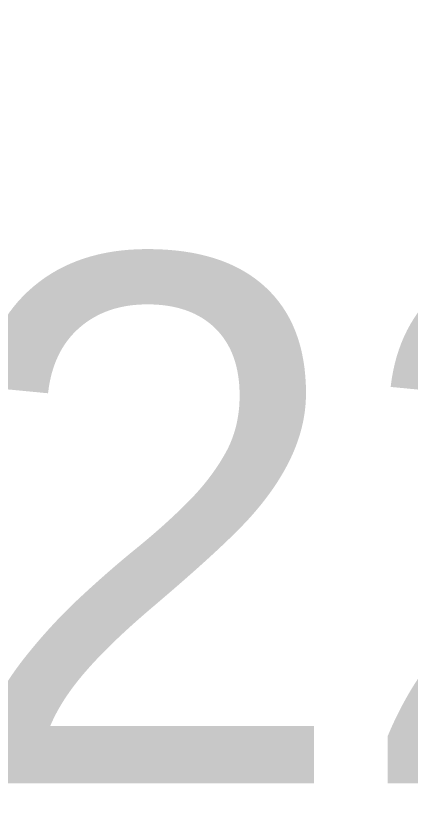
# Model space of a CAD drawing. Header units: metres. Extents: x 0 to 298, y 0 to 162.
# Drawn here: x 174.7836 to 174.9562, y 102.2419 to 102.5839 of the extents above; entities that cross this region are included whole.
import ezdxf

# ---------------------------------------------------------------- set-up
doc = ezdxf.new("R2010")
doc.units = ezdxf.units.M
doc.header["$MEASUREMENT"] = 0
doc.styles.get("Standard").update_dxf_attribs({"font": 'arial.ttf', "height": 0.35})
doc.styles.add('working', font='timesbd.ttf', dxfattribs={"height": 0.25})
doc.dimstyles.new('new model', dxfattribs={"dimtxt": 0.25, "dimasz": 0.23, "dimexe": 0.1, "dimexo": 0.1, "dimgap": 0, "dimtad": 0, "dimtoh": 1, "dimzin": 1, "dimdsep": 46, "dimtxsty": 'working', "dimcen": 0.09, "dimse1": 1, "dimse2": 1, "dimclrd": 8, "dimclre": 8, "dimclrt": 3, "dimadec": 1, "dimazin": 0, "dimtfac": 1, "dimtofl": 0, "dimtmove": 0, "dimatfit": 3, "dimfxl": 0, "dimtolj": 1, "dimtzin": 0, "dimlwd": -1, "dimlwe": -1, "dimarcsym": 0})

# ---------------------------------------------------------------- blocks, each defined once
blk = doc.blocks.new('*D250')
at = {"color": 8}
for p, q in [((172.18707, 102.2422), (172.18707, 102.4722)), ((172.18707, 101.6622), (172.18707, 101.4322))]:
    blk.add_line(p, q, dxfattribs=at)
at = {"color": 8, "lineweight": 35}
for points in [[(172.14874, 102.2422), (172.22541, 102.2422), (172.18707, 102.0122)], [(172.14874, 101.6622), (172.22541, 101.6622), (172.18707, 101.8922)]]:
    blk.add_solid(points, dxfattribs=at)
at = {"layer": 'Defpoints', "color": 0, "lineweight": 35}
for p in [(177.79461, 102.0122), (172.18707, 101.8922), (173.36408, 101.8922)]:
    blk.add_point(p, dxfattribs=at)
at = {"color": 3, "insert": (172.39896, 101.91285), "char_height": 0.25, "attachment_point": 5, "rotation": 90, "style": 'working'}
blk.add_mtext('\\A1;0.12', dxfattribs=at)

msp = doc.modelspace()

# ---------------------------------------------------------------- texts
at = {"ltscale": 0.25, "insert": (173.5547, 102.24848), "char_height": 0.23, "width": 1.9449166, "attachment_point": 7}
msp.add_mtext('\\A1;    W.C\\P2.12X 1.22 ', dxfattribs=at)

# ---------------------------------------------------------------- dimensions: what is measured, and where the dimension line sits
dim = msp.add_linear_dim(base=(172.18707, 101.8922), p1=(177.79461, 102.0122), p2=(173.36408, 101.8922), angle=90, dimstyle='new model', override={"dimpost": '\\X', "dimtmove": 2})
dim.commit()
dim.dimension.update_dxf_attribs({"geometry": '*D250', "text_midpoint": (172.39896, 101.91285), "dimtype": 160})

doc.saveas('drawing.dxf')
